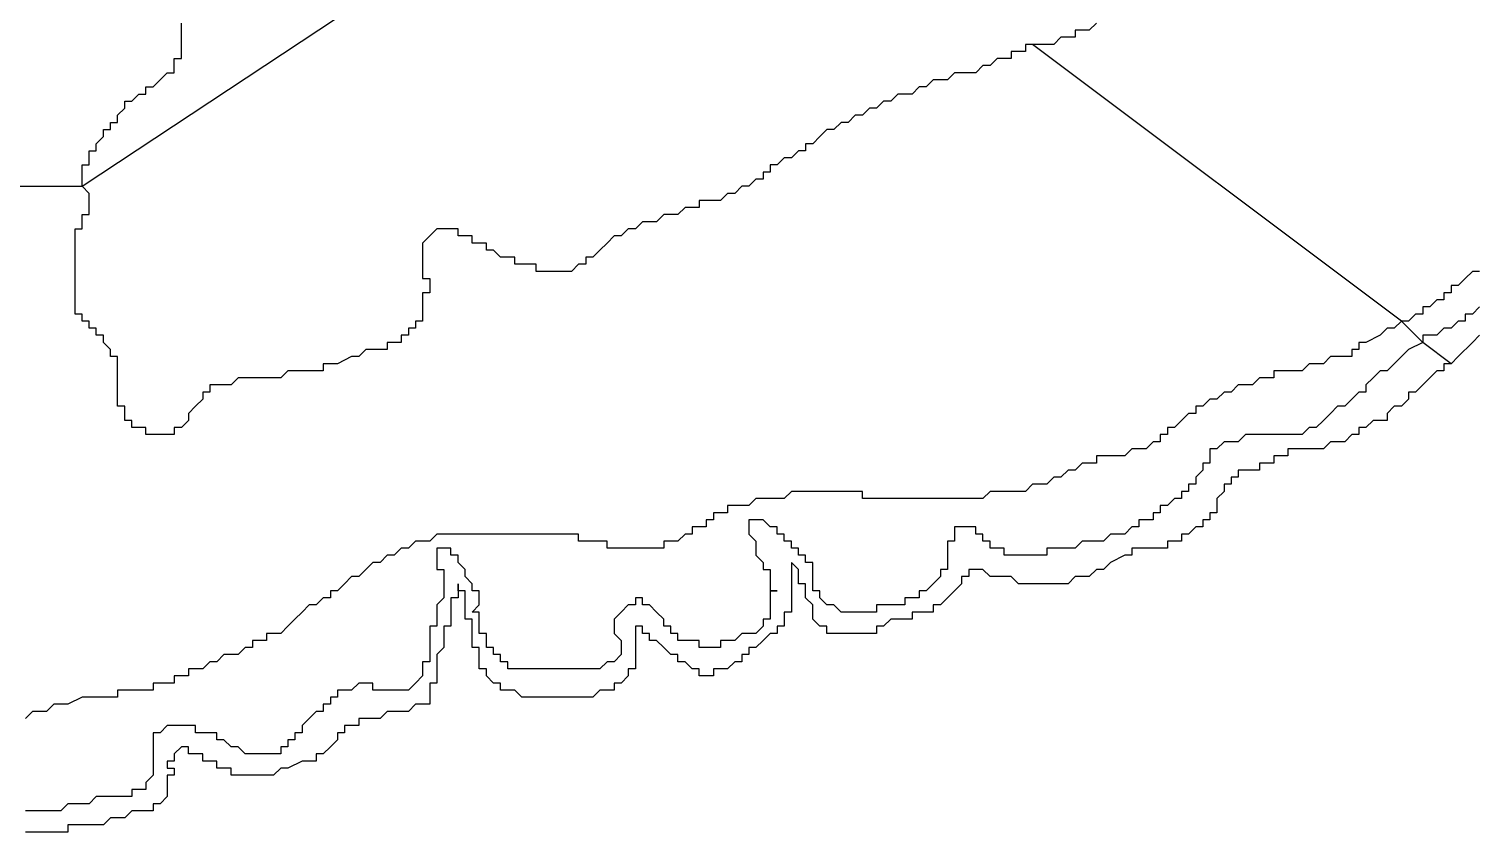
# Model space of a CAD drawing. Extents: x -79.2 to -65.2, y 32.5 to 44.8.
# Drawn here: x -68.745 to -66.706, y 40.09 to 41.222 of the extents above; entities that cross this region are included whole.
import ezdxf

# ---------------------------------------------------------------- set-up
doc = ezdxf.new("R2010")
doc.units = 0

msp = doc.modelspace()

# ---------------------------------------------------------------- linework, layer by layer
at = {"layer": '0FINSTR_G'}
for points in [[(-68.67, 41), (-67.05, 42.07)], [(-68.67, 41), (-68.67, 41), (-68.67, 41.01), (-68.67, 41.01), (-68.67, 41.01), (-68.67, 41.01), (-68.67, 41.01), (-68.67, 41.01), (-68.67, 41.02), (-68.67, 41.02), (-68.67, 41.02), (-68.67, 41.02), (-68.67, 41.03), (-68.66, 41.03), (-68.66, 41.03), (-68.66, 41.03), (-68.66, 41.04), (-68.66, 41.04), (-68.66, 41.04), (-68.66, 41.05), (-68.65, 41.05), (-68.65, 41.06), (-68.65, 41.06), (-68.65, 41.06), (-68.64, 41.07), (-68.64, 41.07), (-68.64, 41.07), (-68.64, 41.08), (-68.64, 41.08), (-68.63, 41.08), (-68.63, 41.08), (-68.63, 41.09), (-68.63, 41.09), (-68.62, 41.09), (-68.62, 41.1), (-68.62, 41.1), (-68.62, 41.1), (-68.62, 41.1), (-68.61, 41.11), (-68.61, 41.11), (-68.61, 41.11), (-68.61, 41.11), (-68.61, 41.11), (-68.61, 41.12), (-68.6, 41.12), (-68.6, 41.12), (-68.6, 41.12), (-68.59, 41.13), (-68.59, 41.13), (-68.58, 41.13), (-68.58, 41.14), (-68.58, 41.14), (-68.57, 41.14), (-68.57, 41.14), (-68.56, 41.15), (-68.56, 41.15), (-68.56, 41.15), (-68.55, 41.16), (-68.55, 41.16), (-68.55, 41.16), (-68.54, 41.16), (-68.54, 41.17), (-68.54, 41.17), (-68.54, 41.17), (-68.54, 41.18), (-68.53, 41.18), (-68.53, 41.19), (-68.53, 41.19), (-68.53, 41.19), (-68.53, 41.2), (-68.53, 41.2), (-68.53, 41.2), (-68.53, 41.21), (-68.53, 41.21), (-68.53, 41.22), (-68.53, 41.22), (-68.53, 41.22), (-68.53, 41.23)], [(-67.24, 41.23), (-67.25, 41.22), (-67.26, 41.22), (-67.27, 41.22), (-67.27, 41.21), (-67.28, 41.21), (-67.28, 41.21), (-67.29, 41.21), (-67.3, 41.2), (-67.31, 41.2), (-67.31, 41.2), (-67.32, 41.2), (-67.32, 41.2), (-67.33, 41.2)], [(-67.33, 41.2), (-67.33, 41.2), (-67.34, 41.2), (-67.34, 41.19), (-67.35, 41.19), (-67.35, 41.19), (-67.36, 41.19), (-67.36, 41.18), (-67.37, 41.18), (-67.38, 41.18), (-67.39, 41.17), (-67.39, 41.17), (-67.4, 41.17), (-67.41, 41.16), (-67.41, 41.16), (-67.42, 41.16), (-67.43, 41.16), (-67.44, 41.16), (-67.45, 41.15), (-67.46, 41.15), (-67.47, 41.15), (-67.48, 41.14), (-67.48, 41.14), (-67.49, 41.14), (-67.49, 41.14), (-67.49, 41.14), (-67.5, 41.13), (-67.51, 41.13), (-67.52, 41.13), (-67.53, 41.12), (-67.53, 41.12), (-67.54, 41.12), (-67.55, 41.11), (-67.56, 41.11), (-67.56, 41.11), (-67.57, 41.1), (-67.58, 41.1), (-67.59, 41.09), (-67.59, 41.09), (-67.6, 41.09), (-67.61, 41.08), (-67.61, 41.08), (-67.62, 41.08), (-67.63, 41.07), (-67.63, 41.07), (-67.64, 41.06), (-67.65, 41.06), (-67.65, 41.05), (-67.66, 41.05), (-67.67, 41.04), (-67.68, 41.04), (-67.69, 41.03), (-67.7, 41.03), (-67.7, 41.03), (-67.7, 41.02), (-67.71, 41.02), (-67.71, 41.01), (-67.72, 41.01), (-67.72, 41.01), (-67.73, 41), (-67.73, 41), (-67.74, 41), (-67.75, 40.99), (-67.75, 40.99), (-67.76, 40.99), (-67.77, 40.98), (-67.77, 40.98), (-67.78, 40.98), (-67.79, 40.98), (-67.8, 40.98), (-67.8, 40.97), (-67.81, 40.97), (-67.82, 40.97), (-67.82, 40.97), (-67.83, 40.96), (-67.84, 40.96), (-67.85, 40.96), (-67.85, 40.96), (-67.86, 40.95), (-67.87, 40.95), (-67.88, 40.95), (-67.89, 40.94), (-67.9, 40.94), (-67.9, 40.94), (-67.9, 40.94), (-67.91, 40.93), (-67.92, 40.93), (-67.92, 40.93), (-67.93, 40.92), (-67.93, 40.92), (-67.94, 40.91), (-67.94, 40.91), (-67.95, 40.9), (-67.95, 40.9), (-67.96, 40.9), (-67.96, 40.89), (-67.97, 40.89), (-67.97, 40.89), (-67.98, 40.88), (-67.98, 40.88), (-67.99, 40.88), (-68, 40.88), (-68, 40.88), (-68.01, 40.88), (-68.02, 40.88), (-68.02, 40.88), (-68.03, 40.88), (-68.03, 40.89), (-68.04, 40.89), (-68.04, 40.89), (-68.05, 40.89), (-68.05, 40.89), (-68.06, 40.89), (-68.06, 40.9), (-68.07, 40.9), (-68.07, 40.9), (-68.08, 40.9), (-68.08, 40.9), (-68.09, 40.91), (-68.09, 40.91), (-68.1, 40.91), (-68.1, 40.92), (-68.11, 40.92), (-68.11, 40.92), (-68.12, 40.92), (-68.12, 40.93), (-68.12, 40.93), (-68.13, 40.93), (-68.13, 40.93), (-68.14, 40.93), (-68.14, 40.93), (-68.14, 40.94), (-68.14, 40.94), (-68.15, 40.94), (-68.15, 40.94), (-68.16, 40.94), (-68.16, 40.94), (-68.17, 40.94), (-68.17, 40.94), (-68.18, 40.93), (-68.18, 40.93), (-68.18, 40.93), (-68.19, 40.92), (-68.19, 40.92), (-68.19, 40.92), (-68.19, 40.91), (-68.19, 40.91), (-68.19, 40.91), (-68.19, 40.9), (-68.19, 40.9), (-68.19, 40.89), (-68.19, 40.89), (-68.19, 40.88), (-68.19, 40.87), (-68.18, 40.87), (-68.18, 40.86), (-68.18, 40.86), (-68.18, 40.85), (-68.19, 40.85), (-68.19, 40.84), (-68.19, 40.84), (-68.19, 40.83), (-68.19, 40.83), (-68.19, 40.83), (-68.19, 40.82), (-68.19, 40.82), (-68.19, 40.81), (-68.2, 40.81), (-68.2, 40.8), (-68.2, 40.8), (-68.21, 40.8), (-68.21, 40.79), (-68.21, 40.79), (-68.22, 40.79), (-68.22, 40.79), (-68.22, 40.78), (-68.23, 40.78), (-68.24, 40.78), (-68.24, 40.77), (-68.25, 40.77), (-68.26, 40.77), (-68.27, 40.77), (-68.28, 40.76), (-68.29, 40.76), (-68.29, 40.76), (-68.31, 40.75), (-68.32, 40.75), (-68.33, 40.75), (-68.33, 40.74), (-68.34, 40.74), (-68.35, 40.74), (-68.36, 40.74), (-68.37, 40.74), (-68.38, 40.74), (-68.38, 40.74), (-68.39, 40.73), (-68.4, 40.73), (-68.42, 40.73), (-68.43, 40.73), (-68.43, 40.73), (-68.44, 40.73), (-68.45, 40.73), (-68.46, 40.72), (-68.46, 40.72), (-68.47, 40.72), (-68.48, 40.72), (-68.49, 40.72), (-68.49, 40.72), (-68.49, 40.71), (-68.49, 40.71), (-68.49, 40.71), (-68.5, 40.71), (-68.5, 40.7), (-68.5, 40.7), (-68.5, 40.7), (-68.5, 40.7), (-68.51, 40.69), (-68.51, 40.69), (-68.51, 40.69), (-68.51, 40.69), (-68.52, 40.68), (-68.52, 40.67), (-68.52, 40.67), (-68.52, 40.67), (-68.52, 40.67), (-68.53, 40.66), (-68.53, 40.66), (-68.53, 40.66), (-68.54, 40.66), (-68.54, 40.66), (-68.54, 40.65), (-68.54, 40.65), (-68.55, 40.65), (-68.55, 40.65), (-68.56, 40.65), (-68.57, 40.65), (-68.57, 40.65), (-68.57, 40.65), (-68.57, 40.65), (-68.58, 40.65), (-68.58, 40.66), (-68.58, 40.66), (-68.58, 40.66), (-68.59, 40.66), (-68.59, 40.66), (-68.59, 40.66), (-68.59, 40.66), (-68.59, 40.66), (-68.59, 40.66), (-68.59, 40.66), (-68.6, 40.66), (-68.6, 40.66), (-68.6, 40.66), (-68.6, 40.67), (-68.6, 40.67), (-68.61, 40.67), (-68.61, 40.67), (-68.61, 40.68), (-68.61, 40.68), (-68.61, 40.68), (-68.61, 40.68), (-68.61, 40.69), (-68.61, 40.69)], [(-66.81, 40.81), (-67.33, 41.2)], [(-68.91, 41), (-68.67, 41)], [(-68.61, 40.69), (-68.62, 40.69), (-68.62, 40.69), (-68.62, 40.7), (-68.62, 40.7), (-68.62, 40.7), (-68.62, 40.71), (-68.62, 40.71), (-68.62, 40.71), (-68.62, 40.71), (-68.62, 40.72), (-68.62, 40.72), (-68.62, 40.72), (-68.62, 40.73), (-68.62, 40.73), (-68.62, 40.74), (-68.62, 40.74), (-68.62, 40.74), (-68.62, 40.75), (-68.62, 40.75), (-68.62, 40.75), (-68.62, 40.75), (-68.62, 40.76), (-68.62, 40.76), (-68.63, 40.76), (-68.63, 40.76), (-68.63, 40.77), (-68.63, 40.77), (-68.63, 40.77), (-68.63, 40.77), (-68.63, 40.77), (-68.64, 40.78), (-68.64, 40.78), (-68.64, 40.78), (-68.64, 40.78), (-68.64, 40.79), (-68.65, 40.79), (-68.65, 40.79), (-68.65, 40.79), (-68.65, 40.8), (-68.65, 40.8), (-68.66, 40.8), (-68.66, 40.8), (-68.66, 40.8), (-68.66, 40.8), (-68.66, 40.81), (-68.66, 40.81), (-68.67, 40.81), (-68.67, 40.81), (-68.67, 40.81), (-68.67, 40.82), (-68.68, 40.82), (-68.68, 40.82), (-68.68, 40.83), (-68.68, 40.83), (-68.68, 40.84), (-68.68, 40.84), (-68.68, 40.84), (-68.68, 40.84), (-68.68, 40.84), (-68.68, 40.85), (-68.68, 40.85), (-68.68, 40.85), (-68.68, 40.86), (-68.68, 40.86), (-68.68, 40.86), (-68.68, 40.87), (-68.68, 40.87), (-68.68, 40.87), (-68.68, 40.87), (-68.68, 40.88), (-68.68, 40.89), (-68.68, 40.89), (-68.68, 40.89), (-68.68, 40.9), (-68.68, 40.92), (-68.68, 40.92), (-68.68, 40.92), (-68.68, 40.92), (-68.68, 40.93), (-68.68, 40.93), (-68.68, 40.93), (-68.68, 40.94), (-68.67, 40.94), (-68.67, 40.94), (-68.67, 40.95), (-68.67, 40.95), (-68.67, 40.95), (-68.67, 40.95), (-68.67, 40.96), (-68.67, 40.96), (-68.66, 40.96), (-68.66, 40.97), (-68.66, 40.97), (-68.66, 40.97), (-68.66, 40.98), (-68.66, 40.98), (-68.66, 40.98), (-68.66, 40.98), (-68.66, 40.99), (-68.66, 40.99), (-68.66, 40.99), (-68.66, 40.99), (-68.67, 41), (-68.67, 41), (-68.67, 41), (-68.67, 41)], [(-66.7, 40.88), (-66.71, 40.88), (-66.72, 40.87), (-66.73, 40.86), (-66.73, 40.86), (-66.74, 40.86), (-66.74, 40.85), (-66.75, 40.85), (-66.75, 40.84), (-66.76, 40.84), (-66.77, 40.83), (-66.77, 40.83), (-66.78, 40.83), (-66.78, 40.82), (-66.79, 40.82), (-66.8, 40.81), (-66.81, 40.81), (-66.81, 40.81)], [(-66.7, 40.83), (-66.71, 40.82), (-66.72, 40.82), (-66.72, 40.82), (-66.72, 40.81), (-66.73, 40.81), (-66.74, 40.8), (-66.75, 40.8), (-66.75, 40.8), (-66.76, 40.79), (-66.76, 40.79), (-66.77, 40.79), (-66.77, 40.79), (-66.78, 40.79), (-66.78, 40.78), (-66.78, 40.78)], [(-66.81, 40.81), (-66.81, 40.81), (-66.82, 40.8), (-66.83, 40.8), (-66.84, 40.79), (-66.84, 40.79), (-66.84, 40.79), (-66.84, 40.79), (-66.84, 40.79), (-66.86, 40.78), (-66.87, 40.78), (-66.87, 40.77), (-66.88, 40.77), (-66.88, 40.76), (-66.89, 40.76), (-66.9, 40.76), (-66.9, 40.76)], [(-66.78, 40.78), (-66.81, 40.81)], [(-66.78, 40.78), (-66.78, 40.78), (-66.8, 40.77), (-66.8, 40.77), (-66.81, 40.76), (-66.81, 40.76), (-66.81, 40.76), (-66.82, 40.75), (-66.82, 40.75), (-66.83, 40.74), (-66.83, 40.74), (-66.84, 40.74), (-66.85, 40.73), (-66.86, 40.72), (-66.86, 40.72), (-66.86, 40.72), (-66.86, 40.71), (-66.87, 40.71), (-66.87, 40.71), (-66.88, 40.7), (-66.88, 40.7), (-66.89, 40.69), (-66.9, 40.69), (-66.91, 40.68), (-66.91, 40.68), (-66.92, 40.67), (-66.92, 40.67), (-66.93, 40.66), (-66.94, 40.66), (-66.94, 40.66), (-66.95, 40.65), (-66.96, 40.65), (-66.97, 40.65), (-66.97, 40.65), (-66.98, 40.65), (-66.98, 40.65), (-66.99, 40.65), (-67, 40.65), (-67.01, 40.65), (-67.02, 40.65), (-67.02, 40.65), (-67.03, 40.65), (-67.04, 40.64), (-67.04, 40.64), (-67.05, 40.64), (-67.06, 40.64), (-67.06, 40.64), (-67.07, 40.63), (-67.07, 40.63), (-67.08, 40.63), (-67.08, 40.62), (-67.08, 40.62), (-67.08, 40.61), (-67.09, 40.61), (-67.09, 40.6), (-67.1, 40.59), (-67.1, 40.58), (-67.11, 40.58), (-67.11, 40.57), (-67.12, 40.57), (-67.12, 40.57), (-67.12, 40.56), (-67.13, 40.56), (-67.14, 40.55), (-67.15, 40.55), (-67.15, 40.54), (-67.16, 40.54), (-67.16, 40.53), (-67.17, 40.53), (-67.18, 40.53), (-67.18, 40.52), (-67.19, 40.52), (-67.2, 40.51), (-67.21, 40.51), (-67.22, 40.51), (-67.23, 40.5), (-67.24, 40.5), (-67.25, 40.5), (-67.25, 40.5), (-67.26, 40.5)], [(-66.74, 40.75), (-66.78, 40.78)], [(-66.7, 40.79), (-66.71, 40.78), (-66.71, 40.78), (-66.73, 40.76), (-66.73, 40.76), (-66.73, 40.76), (-66.74, 40.75), (-66.74, 40.75)], [(-66.9, 40.76), (-66.91, 40.76), (-66.92, 40.75), (-66.92, 40.75), (-66.93, 40.75), (-66.93, 40.75), (-66.94, 40.75), (-66.94, 40.75), (-66.95, 40.74), (-66.96, 40.74), (-66.96, 40.74), (-66.97, 40.74), (-66.98, 40.74), (-66.98, 40.74), (-66.99, 40.74), (-66.99, 40.73), (-66.99, 40.73), (-67, 40.73), (-67.01, 40.73), (-67.01, 40.73), (-67.02, 40.72), (-67.03, 40.72), (-67.04, 40.72), (-67.04, 40.72), (-67.05, 40.71), (-67.06, 40.71), (-67.06, 40.71), (-67.07, 40.7), (-67.07, 40.7), (-67.08, 40.7), (-67.08, 40.7), (-67.09, 40.69), (-67.09, 40.69), (-67.1, 40.69), (-67.1, 40.69), (-67.1, 40.68), (-67.11, 40.68), (-67.11, 40.68), (-67.12, 40.67), (-67.12, 40.67), (-67.12, 40.67), (-67.13, 40.66), (-67.13, 40.66), (-67.13, 40.66), (-67.14, 40.66), (-67.14, 40.65), (-67.15, 40.65), (-67.15, 40.64), (-67.16, 40.64), (-67.16, 40.64), (-67.16, 40.64), (-67.17, 40.63), (-67.18, 40.63), (-67.18, 40.63), (-67.19, 40.63), (-67.19, 40.63), (-67.2, 40.62), (-67.2, 40.62), (-67.21, 40.62), (-67.21, 40.62), (-67.22, 40.62), (-67.23, 40.62), (-67.23, 40.62), (-67.24, 40.62), (-67.24, 40.61), (-67.25, 40.61), (-67.25, 40.61), (-67.25, 40.61), (-67.26, 40.61), (-67.26, 40.61), (-67.27, 40.6), (-67.28, 40.6), (-67.28, 40.6), (-67.29, 40.59), (-67.29, 40.59), (-67.3, 40.59), (-67.31, 40.58), (-67.31, 40.58), (-67.32, 40.58), (-67.32, 40.58), (-67.33, 40.58), (-67.34, 40.57), (-67.34, 40.57), (-67.35, 40.57), (-67.36, 40.57), (-67.36, 40.57), (-67.37, 40.57), (-67.38, 40.57), (-67.38, 40.57), (-67.39, 40.57), (-67.4, 40.56), (-67.41, 40.56), (-67.41, 40.56), (-67.42, 40.56), (-67.43, 40.56), (-67.43, 40.56), (-67.44, 40.56), (-67.45, 40.56), (-67.45, 40.56), (-67.46, 40.56), (-67.46, 40.56), (-67.47, 40.56), (-67.48, 40.56), (-67.48, 40.56), (-67.49, 40.56), (-67.5, 40.56), (-67.51, 40.56), (-67.51, 40.56), (-67.52, 40.56), (-67.53, 40.56), (-67.54, 40.56), (-67.54, 40.56), (-67.55, 40.56), (-67.56, 40.56), (-67.57, 40.56), (-67.57, 40.56), (-67.57, 40.57), (-67.58, 40.57), (-67.59, 40.57), (-67.59, 40.57), (-67.6, 40.57), (-67.61, 40.57), (-67.62, 40.57), (-67.62, 40.57), (-67.63, 40.57), (-67.64, 40.57), (-67.64, 40.57), (-67.65, 40.57), (-67.66, 40.57), (-67.66, 40.57), (-67.67, 40.57), (-67.68, 40.56), (-67.69, 40.56), (-67.7, 40.56), (-67.7, 40.56), (-67.71, 40.56), (-67.72, 40.56), (-67.72, 40.56), (-67.72, 40.56), (-67.73, 40.55), (-67.73, 40.55), (-67.74, 40.55), (-67.74, 40.55), (-67.75, 40.55), (-67.76, 40.55), (-67.76, 40.54), (-67.77, 40.54), (-67.77, 40.54), (-67.78, 40.54), (-67.78, 40.53), (-67.79, 40.53), (-67.79, 40.53), (-67.79, 40.53), (-67.79, 40.52), (-67.8, 40.52), (-67.8, 40.52), (-67.8, 40.52), (-67.81, 40.52), (-67.81, 40.51), (-67.81, 40.51), (-67.82, 40.51), (-67.83, 40.5), (-67.83, 40.5), (-67.84, 40.5), (-67.84, 40.5), (-67.84, 40.5), (-67.85, 40.5), (-67.85, 40.5), (-67.85, 40.49), (-67.86, 40.49), (-67.86, 40.49), (-67.87, 40.49), (-67.88, 40.49), (-67.89, 40.49), (-67.89, 40.49), (-67.9, 40.49), (-67.9, 40.49), (-67.91, 40.49), (-67.91, 40.49), (-67.91, 40.49), (-67.92, 40.49), (-67.92, 40.49), (-67.93, 40.49), (-67.93, 40.5), (-67.94, 40.5), (-67.94, 40.5), (-67.95, 40.5), (-67.96, 40.5), (-67.96, 40.5), (-67.97, 40.5), (-67.97, 40.51), (-67.98, 40.51), (-67.98, 40.51), (-67.98, 40.51), (-67.99, 40.51), (-68, 40.51), (-68, 40.51), (-68, 40.51), (-68.01, 40.51), (-68.01, 40.51), (-68.02, 40.51), (-68.03, 40.51), (-68.04, 40.51), (-68.05, 40.51), (-68.06, 40.51), (-68.07, 40.51), (-68.08, 40.51), (-68.08, 40.51), (-68.09, 40.51), (-68.11, 40.51), (-68.12, 40.51), (-68.13, 40.51), (-68.13, 40.51), (-68.14, 40.51), (-68.14, 40.51), (-68.15, 40.51), (-68.15, 40.51), (-68.16, 40.51), (-68.16, 40.51), (-68.17, 40.51), (-68.17, 40.51), (-68.18, 40.5), (-68.19, 40.5), (-68.19, 40.5), (-68.19, 40.5), (-68.2, 40.5), (-68.21, 40.49), (-68.22, 40.49), (-68.22, 40.49), (-68.23, 40.48), (-68.23, 40.48), (-68.24, 40.48), (-68.24, 40.48), (-68.25, 40.47), (-68.25, 40.47), (-68.26, 40.47), (-68.27, 40.46), (-68.27, 40.46), (-68.28, 40.45), (-68.28, 40.45), (-68.29, 40.45), (-68.3, 40.44), (-68.3, 40.44), (-68.3, 40.44), (-68.31, 40.43), (-68.31, 40.43), (-68.32, 40.43), (-68.32, 40.42), (-68.33, 40.42), (-68.34, 40.41), (-68.34, 40.41), (-68.35, 40.41), (-68.36, 40.4), (-68.36, 40.4), (-68.37, 40.39), (-68.37, 40.39), (-68.38, 40.38), (-68.38, 40.38), (-68.38, 40.38), (-68.39, 40.37), (-68.39, 40.37), (-68.4, 40.37), (-68.41, 40.37), (-68.41, 40.36), (-68.42, 40.36), (-68.43, 40.36), (-68.43, 40.35), (-68.44, 40.35), (-68.44, 40.35), (-68.44, 40.35), (-68.45, 40.34), (-68.46, 40.34), (-68.47, 40.34), (-68.48, 40.33), (-68.49, 40.33), (-68.49, 40.33), (-68.5, 40.32), (-68.5, 40.32), (-68.51, 40.32), (-68.52, 40.32), (-68.52, 40.31), (-68.53, 40.31), (-68.54, 40.31), (-68.54, 40.3), (-68.55, 40.3), (-68.56, 40.3), (-68.56, 40.3), (-68.57, 40.3), (-68.57, 40.29), (-68.58, 40.29), (-68.59, 40.29), (-68.6, 40.29), (-68.61, 40.29), (-68.62, 40.29), (-68.62, 40.28), (-68.63, 40.28), (-68.64, 40.28), (-68.64, 40.28), (-68.65, 40.28), (-68.66, 40.28), (-68.66, 40.28), (-68.67, 40.28), (-68.69, 40.27), (-68.69, 40.27), (-68.7, 40.27), (-68.71, 40.27), (-68.71, 40.27), (-68.71, 40.27), (-68.72, 40.26), (-68.72, 40.26), (-68.73, 40.26), (-68.74, 40.26), (-68.74, 40.26), (-68.75, 40.25)], [(-66.74, 40.75), (-66.75, 40.75), (-66.75, 40.74), (-66.76, 40.74), (-66.77, 40.73), (-66.77, 40.73), (-66.78, 40.72), (-66.78, 40.72), (-66.79, 40.71), (-66.8, 40.71), (-66.8, 40.7), (-66.8, 40.7), (-66.81, 40.69), (-66.82, 40.69), (-66.82, 40.69), (-66.83, 40.68), (-66.83, 40.68), (-66.83, 40.68), (-66.83, 40.67), (-66.84, 40.67), (-66.84, 40.67), (-66.85, 40.67), (-66.86, 40.66), (-66.86, 40.66), (-66.87, 40.66), (-66.87, 40.65), (-66.88, 40.65), (-66.88, 40.65), (-66.89, 40.64), (-66.89, 40.64), (-66.9, 40.64), (-66.9, 40.64), (-66.91, 40.64), (-66.92, 40.63), (-66.92, 40.63), (-66.93, 40.63), (-66.93, 40.63), (-66.95, 40.63), (-66.95, 40.63), (-66.96, 40.63), (-66.96, 40.63), (-66.97, 40.63), (-66.97, 40.63), (-66.97, 40.62), (-66.98, 40.62), (-66.99, 40.62), (-66.99, 40.61), (-67, 40.61), (-67, 40.61), (-67.01, 40.61), (-67.01, 40.6), (-67.02, 40.6), (-67.02, 40.6), (-67.03, 40.6), (-67.03, 40.6), (-67.03, 40.6), (-67.04, 40.6), (-67.04, 40.59), (-67.05, 40.59), (-67.05, 40.59), (-67.05, 40.59), (-67.05, 40.58), (-67.06, 40.58), (-67.06, 40.57), (-67.06, 40.57), (-67.07, 40.56), (-67.07, 40.56), (-67.07, 40.56), (-67.07, 40.55), (-67.07, 40.55), (-67.07, 40.54), (-67.08, 40.54), (-67.08, 40.54), (-67.08, 40.53), (-67.08, 40.53), (-67.09, 40.53), (-67.09, 40.52), (-67.1, 40.52), (-67.1, 40.52), (-67.11, 40.51), (-67.11, 40.51), (-67.12, 40.51), (-67.12, 40.5), (-67.12, 40.5), (-67.13, 40.5), (-67.14, 40.5), (-67.14, 40.49), (-67.15, 40.49), (-67.16, 40.49), (-67.16, 40.49), (-67.16, 40.49), (-67.17, 40.49), (-67.18, 40.49), (-67.18, 40.49), (-67.19, 40.49), (-67.19, 40.48), (-67.2, 40.48), (-67.2, 40.48), (-67.22, 40.47), (-67.22, 40.47), (-67.22, 40.47), (-67.23, 40.46), (-67.23, 40.46), (-67.23, 40.46), (-67.24, 40.46), (-67.24, 40.46), (-67.25, 40.45), (-67.25, 40.45), (-67.26, 40.45), (-67.27, 40.45), (-67.27, 40.45), (-67.28, 40.44), (-67.29, 40.44), (-67.29, 40.44), (-67.29, 40.44), (-67.3, 40.44), (-67.3, 40.44), (-67.31, 40.44), (-67.31, 40.44), (-67.32, 40.44), (-67.32, 40.44), (-67.33, 40.44), (-67.34, 40.44), (-67.34, 40.44), (-67.35, 40.44), (-67.35, 40.44), (-67.35, 40.44), (-67.36, 40.45), (-67.36, 40.45), (-67.37, 40.45), (-67.38, 40.45), (-67.38, 40.45), (-67.39, 40.45), (-67.39, 40.45), (-67.39, 40.45), (-67.4, 40.46), (-67.4, 40.46), (-67.4, 40.46), (-67.41, 40.46), (-67.41, 40.46), (-67.41, 40.46), (-67.42, 40.46), (-67.42, 40.46), (-67.42, 40.46), (-67.42, 40.45), (-67.42, 40.45), (-67.43, 40.45), (-67.43, 40.45), (-67.43, 40.45), (-67.43, 40.44), (-67.43, 40.44), (-67.43, 40.44), (-67.43, 40.44), (-67.44, 40.43), (-67.44, 40.43), (-67.44, 40.43), (-67.44, 40.43), (-67.45, 40.42), (-67.45, 40.42), (-67.45, 40.42), (-67.45, 40.42), (-67.46, 40.41), (-67.46, 40.41), (-67.47, 40.41), (-67.47, 40.41), (-67.47, 40.4), (-67.48, 40.4), (-67.48, 40.4), (-67.48, 40.4), (-67.49, 40.4), (-67.49, 40.4), (-67.5, 40.4), (-67.5, 40.39), (-67.5, 40.39), (-67.51, 40.39), (-67.51, 40.39), (-67.51, 40.39), (-67.52, 40.39), (-67.53, 40.39), (-67.53, 40.39), (-67.54, 40.38), (-67.54, 40.38), (-67.55, 40.38), (-67.55, 40.38), (-67.55, 40.38), (-67.55, 40.37), (-67.56, 40.37), (-67.56, 40.37), (-67.56, 40.37), (-67.57, 40.37), (-67.57, 40.37), (-67.58, 40.37), (-67.58, 40.37), (-67.59, 40.37), (-67.59, 40.37), (-67.59, 40.37), (-67.6, 40.37), (-67.6, 40.37), (-67.61, 40.37), (-67.61, 40.37), (-67.61, 40.37), (-67.62, 40.37), (-67.62, 40.37), (-67.62, 40.38), (-67.63, 40.38), (-67.63, 40.38), (-67.63, 40.38), (-67.63, 40.38), (-67.64, 40.39), (-67.64, 40.39), (-67.64, 40.39), (-67.64, 40.39), (-67.64, 40.4), (-67.64, 40.4), (-67.64, 40.41), (-67.64, 40.41), (-67.64, 40.41), (-67.64, 40.41), (-67.64, 40.41), (-67.65, 40.42), (-67.65, 40.42), (-67.65, 40.42), (-67.65, 40.43), (-67.65, 40.43), (-67.65, 40.43), (-67.65, 40.44), (-67.65, 40.44), (-67.66, 40.44), (-67.66, 40.44), (-67.66, 40.45), (-67.66, 40.45), (-67.66, 40.46), (-67.66, 40.46), (-67.66, 40.46), (-67.66, 40.46), (-67.66, 40.46), (-67.67, 40.47), (-67.67, 40.47), (-67.67, 40.47), (-67.67, 40.47), (-67.67, 40.47), (-67.67, 40.47), (-67.67, 40.46), (-67.67, 40.46), (-67.67, 40.46), (-67.67, 40.46), (-67.67, 40.45), (-67.67, 40.45), (-67.67, 40.45), (-67.67, 40.45), (-67.67, 40.44), (-67.67, 40.44), (-67.67, 40.44), (-67.67, 40.43), (-67.67, 40.43), (-67.67, 40.43), (-67.67, 40.42), (-67.67, 40.42), (-67.67, 40.42), (-67.67, 40.41), (-67.67, 40.41), (-67.67, 40.41), (-67.67, 40.4), (-67.67, 40.4), (-67.68, 40.4), (-67.68, 40.39), (-67.68, 40.39), (-67.68, 40.39), (-67.68, 40.39), (-67.68, 40.39), (-67.68, 40.38), (-67.69, 40.38), (-67.69, 40.38), (-67.69, 40.37), (-67.7, 40.37), (-67.7, 40.37), (-67.7, 40.37), (-67.71, 40.36), (-67.71, 40.36), (-67.71, 40.36), (-67.71, 40.36), (-67.72, 40.35), (-67.72, 40.35), (-67.73, 40.35), (-67.73, 40.34), (-67.73, 40.34), (-67.73, 40.34), (-67.74, 40.34), (-67.74, 40.33), (-67.74, 40.33), (-67.75, 40.33), (-67.75, 40.33), (-67.76, 40.32), (-67.76, 40.32), (-67.77, 40.32), (-67.77, 40.32), (-67.78, 40.32), (-67.78, 40.31), (-67.78, 40.31), (-67.79, 40.31), (-67.79, 40.31), (-67.79, 40.31)], [(-67.26, 40.5), (-67.27, 40.49), (-67.28, 40.49), (-67.29, 40.49), (-67.3, 40.49), (-67.3, 40.49), (-67.31, 40.49), (-67.31, 40.48), (-67.32, 40.48), (-67.33, 40.48), (-67.33, 40.48), (-67.34, 40.48), (-67.35, 40.48), (-67.35, 40.48), (-67.36, 40.48), (-67.37, 40.48), (-67.37, 40.49), (-67.38, 40.49), (-67.38, 40.49), (-67.38, 40.49), (-67.39, 40.49), (-67.39, 40.5), (-67.39, 40.5), (-67.4, 40.5), (-67.4, 40.51), (-67.4, 40.51), (-67.41, 40.51), (-67.41, 40.51), (-67.41, 40.52), (-67.42, 40.52), (-67.42, 40.52), (-67.42, 40.52), (-67.43, 40.52), (-67.43, 40.52), (-67.43, 40.52), (-67.43, 40.52), (-67.44, 40.52), (-67.44, 40.51), (-67.44, 40.51), (-67.44, 40.5), (-67.45, 40.5), (-67.45, 40.49), (-67.45, 40.49), (-67.45, 40.48), (-67.45, 40.48), (-67.45, 40.48), (-67.45, 40.47), (-67.45, 40.47), (-67.45, 40.47), (-67.45, 40.46), (-67.46, 40.46), (-67.46, 40.45), (-67.47, 40.44), (-67.47, 40.44), (-67.47, 40.44), (-67.48, 40.43), (-67.48, 40.43), (-67.49, 40.43), (-67.49, 40.42), (-67.5, 40.42), (-67.5, 40.42), (-67.51, 40.42), (-67.51, 40.41), (-67.52, 40.41), (-67.52, 40.41), (-67.53, 40.41), (-67.53, 40.41), (-67.54, 40.41), (-67.55, 40.41), (-67.55, 40.4), (-67.56, 40.4), (-67.56, 40.4), (-67.57, 40.4), (-67.57, 40.4), (-67.58, 40.4), (-67.58, 40.4), (-67.59, 40.4), (-67.59, 40.4), (-67.6, 40.4), (-67.6, 40.4), (-67.61, 40.41), (-67.61, 40.41), (-67.62, 40.41), (-67.62, 40.41), (-67.63, 40.42), (-67.63, 40.42), (-67.63, 40.42), (-67.63, 40.42), (-67.63, 40.43), (-67.63, 40.43), (-67.64, 40.43), (-67.64, 40.44), (-67.64, 40.44), (-67.64, 40.44), (-67.64, 40.44), (-67.64, 40.45), (-67.64, 40.45), (-67.64, 40.45), (-67.64, 40.46), (-67.64, 40.46), (-67.64, 40.46), (-67.64, 40.47), (-67.64, 40.47), (-67.64, 40.47), (-67.65, 40.47), (-67.65, 40.48), (-67.65, 40.48), (-67.65, 40.48), (-67.65, 40.48), (-67.65, 40.48), (-67.66, 40.48), (-67.66, 40.49), (-67.66, 40.49), (-67.67, 40.49), (-67.67, 40.49), (-67.67, 40.5), (-67.68, 40.5), (-67.68, 40.5), (-67.68, 40.51), (-67.69, 40.51), (-67.69, 40.51), (-67.69, 40.51), (-67.69, 40.52), (-67.7, 40.52), (-67.7, 40.52), (-67.7, 40.52), (-67.7, 40.52), (-67.71, 40.53), (-67.71, 40.53), (-67.71, 40.53), (-67.72, 40.53), (-67.72, 40.53), (-67.72, 40.53), (-67.72, 40.53), (-67.72, 40.53), (-67.73, 40.53), (-67.73, 40.53), (-67.73, 40.53), (-67.73, 40.53), (-67.73, 40.53), (-67.73, 40.53), (-67.73, 40.52), (-67.73, 40.52), (-67.73, 40.52), (-67.73, 40.52), (-67.73, 40.51), (-67.73, 40.51), (-67.73, 40.51), (-67.72, 40.5), (-67.72, 40.5), (-67.72, 40.49), (-67.72, 40.49), (-67.72, 40.48), (-67.72, 40.48), (-67.71, 40.47), (-67.71, 40.47), (-67.71, 40.47), (-67.71, 40.47), (-67.71, 40.47), (-67.71, 40.46), (-67.71, 40.46), (-67.7, 40.46), (-67.7, 40.46), (-67.7, 40.45), (-67.7, 40.45), (-67.7, 40.45), (-67.7, 40.45), (-67.7, 40.44), (-67.7, 40.44), (-67.7, 40.44), (-67.7, 40.44), (-67.7, 40.43), (-67.69, 40.43), (-67.7, 40.43), (-67.7, 40.43), (-67.7, 40.42), (-67.7, 40.42), (-67.7, 40.41), (-67.7, 40.41), (-67.7, 40.4), (-67.7, 40.4), (-67.7, 40.39), (-67.7, 40.39), (-67.71, 40.39), (-67.71, 40.38), (-67.71, 40.38), (-67.72, 40.37), (-67.73, 40.37), (-67.73, 40.37), (-67.74, 40.37), (-67.74, 40.37), (-67.74, 40.37), (-67.75, 40.36), (-67.75, 40.36), (-67.75, 40.36), (-67.75, 40.36), (-67.76, 40.36), (-67.77, 40.36), (-67.77, 40.35), (-67.78, 40.35), (-67.78, 40.35), (-67.78, 40.35), (-67.79, 40.35), (-67.8, 40.35), (-67.8, 40.36), (-67.8, 40.36), (-67.81, 40.36), (-67.82, 40.36), (-67.82, 40.36), (-67.82, 40.36), (-67.82, 40.36), (-67.82, 40.36), (-67.83, 40.36), (-67.83, 40.37), (-67.83, 40.37), (-67.84, 40.37), (-67.84, 40.37), (-67.84, 40.37), (-67.84, 40.38), (-67.85, 40.38), (-67.85, 40.38), (-67.85, 40.39), (-67.85, 40.39), (-67.85, 40.39), (-67.85, 40.39), (-67.86, 40.4), (-67.86, 40.4), (-67.86, 40.4), (-67.86, 40.4), (-67.87, 40.41), (-67.87, 40.41), (-67.87, 40.41), (-67.87, 40.41), (-67.88, 40.41), (-67.88, 40.42), (-67.88, 40.42), (-67.89, 40.42), (-67.89, 40.42), (-67.89, 40.42), (-67.89, 40.41), (-67.9, 40.41), (-67.9, 40.41), (-67.9, 40.41), (-67.9, 40.41), (-67.91, 40.4), (-67.91, 40.4), (-67.91, 40.4), (-67.92, 40.39), (-67.92, 40.39), (-67.92, 40.39), (-67.92, 40.39), (-67.92, 40.38), (-67.92, 40.38), (-67.92, 40.38), (-67.92, 40.38), (-67.92, 40.38), (-67.92, 40.38), (-67.92, 40.37), (-67.92, 40.37), (-67.92, 40.37), (-67.91, 40.36), (-67.91, 40.36), (-67.91, 40.36), (-67.91, 40.36), (-67.91, 40.36), (-67.91, 40.35), (-67.91, 40.35), (-67.91, 40.35), (-67.91, 40.35), (-67.91, 40.34), (-67.91, 40.34), (-67.91, 40.34), (-67.92, 40.33), (-67.92, 40.33), (-67.92, 40.33), (-67.92, 40.33), (-67.93, 40.33), (-67.94, 40.32), (-67.94, 40.32), (-67.94, 40.32), (-67.95, 40.32), (-67.95, 40.32), (-67.96, 40.32), (-67.96, 40.32), (-67.96, 40.32), (-67.97, 40.32), (-67.97, 40.32), (-67.98, 40.32), (-67.98, 40.32), (-67.98, 40.32), (-67.99, 40.32), (-68, 40.32), (-68, 40.32), (-68.01, 40.32), (-68.02, 40.32), (-68.02, 40.32), (-68.02, 40.32), (-68.03, 40.32), (-68.03, 40.32), (-68.04, 40.32), (-68.05, 40.32), (-68.05, 40.32), (-68.05, 40.32), (-68.06, 40.32), (-68.06, 40.32), (-68.07, 40.32), (-68.07, 40.32), (-68.07, 40.33), (-68.08, 40.33), (-68.08, 40.33), (-68.08, 40.33), (-68.08, 40.33), (-68.08, 40.34), (-68.09, 40.34), (-68.09, 40.34), (-68.09, 40.34), (-68.09, 40.35), (-68.09, 40.35), (-68.09, 40.35), (-68.1, 40.35), (-68.1, 40.36), (-68.1, 40.36), (-68.1, 40.36), (-68.1, 40.36), (-68.1, 40.36), (-68.1, 40.37), (-68.1, 40.37), (-68.1, 40.37), (-68.11, 40.37), (-68.11, 40.38), (-68.11, 40.38), (-68.11, 40.38), (-68.11, 40.39), (-68.11, 40.39), (-68.11, 40.39), (-68.11, 40.4), (-68.12, 40.4), (-68.12, 40.4), (-68.12, 40.4), (-68.11, 40.41), (-68.11, 40.41), (-68.11, 40.42), (-68.11, 40.42), (-68.11, 40.43), (-68.12, 40.43), (-68.12, 40.44), (-68.12, 40.44), (-68.12, 40.44), (-68.13, 40.45), (-68.13, 40.45), (-68.13, 40.46), (-68.13, 40.46), (-68.13, 40.46), (-68.13, 40.46), (-68.14, 40.47), (-68.14, 40.47), (-68.14, 40.47), (-68.14, 40.47), (-68.14, 40.47), (-68.14, 40.48), (-68.15, 40.48), (-68.15, 40.48), (-68.15, 40.48), (-68.15, 40.48), (-68.15, 40.48), (-68.15, 40.49), (-68.15, 40.49), (-68.16, 40.49), (-68.16, 40.49), (-68.16, 40.49), (-68.16, 40.49), (-68.16, 40.49), (-68.17, 40.49), (-68.17, 40.49), (-68.17, 40.49), (-68.17, 40.48), (-68.17, 40.48), (-68.17, 40.48), (-68.17, 40.48), (-68.17, 40.47), (-68.17, 40.47), (-68.17, 40.47), (-68.17, 40.47), (-68.17, 40.46), (-68.16, 40.46), (-68.16, 40.46), (-68.16, 40.45), (-68.16, 40.45), (-68.16, 40.45), (-68.16, 40.44), (-68.16, 40.44), (-68.16, 40.44), (-68.16, 40.44), (-68.16, 40.43), (-68.16, 40.43), (-68.16, 40.43), (-68.16, 40.42), (-68.16, 40.42), (-68.17, 40.41), (-68.17, 40.41), (-68.17, 40.4), (-68.17, 40.4), (-68.17, 40.4), (-68.17, 40.39), (-68.17, 40.39), (-68.17, 40.39), (-68.17, 40.38), (-68.18, 40.38), (-68.18, 40.38), (-68.18, 40.37), (-68.18, 40.37), (-68.18, 40.36), (-68.18, 40.36), (-68.18, 40.35), (-68.18, 40.35), (-68.18, 40.35), (-68.18, 40.34), (-68.18, 40.34), (-68.18, 40.34), (-68.18, 40.33), (-68.19, 40.33), (-68.19, 40.33), (-68.19, 40.32), (-68.19, 40.32), (-68.19, 40.32), (-68.19, 40.31), (-68.19, 40.31), (-68.19, 40.31), (-68.19, 40.31), (-68.2, 40.3), (-68.2, 40.3), (-68.2, 40.3), (-68.2, 40.3), (-68.21, 40.29), (-68.21, 40.29), (-68.21, 40.29), (-68.22, 40.29), (-68.22, 40.29), (-68.22, 40.29), (-68.23, 40.29), (-68.23, 40.29), (-68.23, 40.29), (-68.24, 40.29), (-68.24, 40.29), (-68.25, 40.29), (-68.25, 40.29), (-68.25, 40.29), (-68.26, 40.29), (-68.26, 40.29), (-68.26, 40.3), (-68.27, 40.3), (-68.27, 40.3), (-68.28, 40.3), (-68.28, 40.3), (-68.29, 40.29), (-68.29, 40.29), (-68.29, 40.29), (-68.29, 40.29), (-68.3, 40.29), (-68.3, 40.29), (-68.31, 40.29), (-68.31, 40.28), (-68.32, 40.28), (-68.32, 40.28), (-68.32, 40.27), (-68.33, 40.27), (-68.33, 40.26), (-68.34, 40.26), (-68.34, 40.26), (-68.35, 40.25), (-68.35, 40.25), (-68.36, 40.24), (-68.36, 40.24), (-68.36, 40.23), (-68.37, 40.23), (-68.37, 40.22), (-68.37, 40.22), (-68.37, 40.22), (-68.38, 40.22), (-68.38, 40.21), (-68.39, 40.21), (-68.39, 40.2), (-68.4, 40.2), (-68.4, 40.2), (-68.41, 40.2), (-68.41, 40.2), (-68.41, 40.2), (-68.41, 40.2), (-68.42, 40.2), (-68.42, 40.2), (-68.42, 40.2), (-68.43, 40.2), (-68.43, 40.2), (-68.43, 40.2), (-68.44, 40.2)], [(-67.79, 40.31), (-67.8, 40.31), (-67.8, 40.32), (-67.8, 40.32), (-67.81, 40.32), (-67.81, 40.32), (-67.81, 40.32), (-67.81, 40.32), (-67.82, 40.33), (-67.82, 40.33), (-67.82, 40.33), (-67.83, 40.33), (-67.83, 40.34), (-67.83, 40.34), (-67.84, 40.34), (-67.84, 40.34), (-67.84, 40.34), (-67.85, 40.35), (-67.85, 40.35), (-67.85, 40.35), (-67.85, 40.35), (-67.86, 40.36), (-67.86, 40.36), (-67.87, 40.36), (-67.87, 40.37), (-67.87, 40.37), (-67.87, 40.37), (-67.88, 40.37), (-67.88, 40.37), (-67.88, 40.38), (-67.88, 40.38), (-67.88, 40.38), (-67.89, 40.38), (-67.89, 40.38), (-67.89, 40.37), (-67.89, 40.37), (-67.89, 40.37), (-67.89, 40.37), (-67.89, 40.36), (-67.89, 40.36), (-67.89, 40.36), (-67.89, 40.35), (-67.89, 40.35), (-67.89, 40.34), (-67.89, 40.34), (-67.89, 40.34), (-67.89, 40.33), (-67.89, 40.33), (-67.89, 40.32), (-67.9, 40.32), (-67.9, 40.32), (-67.9, 40.32), (-67.9, 40.31), (-67.9, 40.31), (-67.9, 40.31), (-67.9, 40.31), (-67.91, 40.3), (-67.91, 40.3), (-67.91, 40.3), (-67.92, 40.3), (-67.92, 40.29), (-67.92, 40.29), (-67.92, 40.29), (-67.93, 40.29), (-67.94, 40.29), (-67.94, 40.29), (-67.94, 40.29), (-67.95, 40.28), (-67.95, 40.28), (-67.95, 40.28), (-67.96, 40.28), (-67.96, 40.28), (-67.97, 40.28), (-67.97, 40.28), (-67.98, 40.28), (-67.98, 40.28), (-67.99, 40.28), (-67.99, 40.28), (-68, 40.28), (-68.01, 40.28), (-68.01, 40.28), (-68.01, 40.28), (-68.02, 40.28), (-68.02, 40.28), (-68.03, 40.28), (-68.04, 40.28), (-68.04, 40.28), (-68.04, 40.28), (-68.05, 40.28), (-68.05, 40.28), (-68.05, 40.28), (-68.06, 40.29), (-68.06, 40.29), (-68.06, 40.29), (-68.07, 40.29), (-68.07, 40.29), (-68.08, 40.29), (-68.08, 40.3), (-68.08, 40.3), (-68.09, 40.3), (-68.09, 40.3), (-68.09, 40.3), (-68.09, 40.3), (-68.1, 40.31), (-68.1, 40.31), (-68.1, 40.31), (-68.1, 40.31), (-68.1, 40.32), (-68.1, 40.32), (-68.1, 40.32), (-68.11, 40.32), (-68.11, 40.33), (-68.11, 40.33), (-68.11, 40.33), (-68.11, 40.34), (-68.11, 40.34), (-68.11, 40.34), (-68.11, 40.34), (-68.11, 40.35), (-68.12, 40.35), (-68.12, 40.35), (-68.12, 40.35), (-68.12, 40.35), (-68.12, 40.35), (-68.12, 40.36), (-68.12, 40.36), (-68.12, 40.36), (-68.12, 40.36), (-68.12, 40.37), (-68.12, 40.37), (-68.12, 40.37), (-68.12, 40.37), (-68.12, 40.37), (-68.12, 40.38), (-68.12, 40.38), (-68.12, 40.38), (-68.12, 40.38), (-68.12, 40.39), (-68.12, 40.39), (-68.13, 40.39), (-68.13, 40.4), (-68.13, 40.4), (-68.13, 40.4), (-68.13, 40.4), (-68.13, 40.41), (-68.13, 40.41), (-68.13, 40.41), (-68.13, 40.41), (-68.13, 40.41), (-68.13, 40.41), (-68.13, 40.42), (-68.13, 40.42), (-68.13, 40.42), (-68.13, 40.42), (-68.13, 40.42), (-68.13, 40.43), (-68.13, 40.43), (-68.13, 40.43), (-68.13, 40.43), (-68.14, 40.43), (-68.14, 40.43), (-68.14, 40.43), (-68.14, 40.44), (-68.14, 40.44), (-68.14, 40.44), (-68.14, 40.43), (-68.14, 40.43), (-68.14, 40.43), (-68.14, 40.43), (-68.14, 40.43), (-68.14, 40.43), (-68.14, 40.43), (-68.14, 40.43), (-68.14, 40.42), (-68.14, 40.42), (-68.15, 40.42), (-68.15, 40.42), (-68.15, 40.42), (-68.15, 40.41), (-68.15, 40.41), (-68.15, 40.41), (-68.15, 40.4), (-68.15, 40.4), (-68.15, 40.39), (-68.15, 40.39), (-68.15, 40.38), (-68.15, 40.38), (-68.15, 40.38), (-68.16, 40.38), (-68.16, 40.37), (-68.16, 40.37), (-68.16, 40.36), (-68.16, 40.36), (-68.16, 40.36), (-68.16, 40.36), (-68.16, 40.35), (-68.16, 40.35), (-68.16, 40.35), (-68.17, 40.34), (-68.17, 40.34), (-68.17, 40.34), (-68.17, 40.33), (-68.17, 40.33), (-68.17, 40.32), (-68.17, 40.32), (-68.17, 40.32), (-68.17, 40.32), (-68.17, 40.31), (-68.17, 40.31), (-68.17, 40.31), (-68.17, 40.3), (-68.18, 40.3), (-68.18, 40.29), (-68.18, 40.29), (-68.18, 40.29), (-68.18, 40.29), (-68.18, 40.29), (-68.18, 40.28), (-68.18, 40.28), (-68.18, 40.28), (-68.18, 40.28), (-68.18, 40.27), (-68.19, 40.27), (-68.19, 40.27), (-68.19, 40.27), (-68.2, 40.27), (-68.2, 40.27), (-68.21, 40.26), (-68.22, 40.26), (-68.22, 40.26), (-68.22, 40.26), (-68.23, 40.26), (-68.24, 40.26), (-68.24, 40.26), (-68.25, 40.25), (-68.26, 40.25), (-68.27, 40.25), (-68.27, 40.25), (-68.28, 40.25), (-68.28, 40.25), (-68.28, 40.24), (-68.29, 40.24), (-68.29, 40.24), (-68.3, 40.24), (-68.3, 40.23), (-68.3, 40.23), (-68.31, 40.23), (-68.31, 40.23), (-68.31, 40.22), (-68.31, 40.22), (-68.31, 40.22), (-68.32, 40.21), (-68.32, 40.21), (-68.32, 40.21), (-68.32, 40.21), (-68.33, 40.2), (-68.33, 40.2), (-68.34, 40.2), (-68.34, 40.19), (-68.34, 40.19), (-68.35, 40.19), (-68.35, 40.19), (-68.35, 40.19), (-68.36, 40.19), (-68.36, 40.19), (-68.38, 40.18), (-68.38, 40.18), (-68.38, 40.18), (-68.39, 40.18), (-68.39, 40.18), (-68.39, 40.18), (-68.39, 40.18), (-68.4, 40.17), (-68.4, 40.17), (-68.41, 40.17), (-68.41, 40.17), (-68.41, 40.17), (-68.42, 40.17), (-68.43, 40.17), (-68.44, 40.17), (-68.44, 40.17), (-68.45, 40.17), (-68.46, 40.17), (-68.46, 40.18), (-68.46, 40.18), (-68.47, 40.18), (-68.47, 40.18), (-68.48, 40.18), (-68.48, 40.19), (-68.48, 40.19), (-68.49, 40.19), (-68.49, 40.19), (-68.5, 40.19), (-68.5, 40.2), (-68.5, 40.2), (-68.51, 40.2), (-68.51, 40.2), (-68.51, 40.2), (-68.51, 40.2), (-68.52, 40.2), (-68.52, 40.21), (-68.52, 40.21), (-68.52, 40.21), (-68.53, 40.21), (-68.53, 40.21), (-68.53, 40.21), (-68.54, 40.2), (-68.54, 40.2), (-68.54, 40.2), (-68.54, 40.2), (-68.54, 40.19), (-68.55, 40.19), (-68.55, 40.19), (-68.55, 40.19), (-68.55, 40.19), (-68.55, 40.18), (-68.54, 40.18), (-68.54, 40.18), (-68.54, 40.18), (-68.54, 40.17), (-68.54, 40.17), (-68.55, 40.17), (-68.55, 40.16), (-68.55, 40.16), (-68.55, 40.16), (-68.55, 40.15), (-68.55, 40.15), (-68.55, 40.15), (-68.55, 40.14), (-68.55, 40.14), (-68.56, 40.13), (-68.56, 40.13), (-68.56, 40.13), (-68.57, 40.13), (-68.57, 40.12), (-68.57, 40.12), (-68.58, 40.12), (-68.58, 40.12), (-68.58, 40.12), (-68.59, 40.12), (-68.59, 40.12), (-68.6, 40.12), (-68.6, 40.12), (-68.61, 40.11), (-68.61, 40.11), (-68.61, 40.11), (-68.62, 40.11), (-68.63, 40.11), (-68.63, 40.11), (-68.63, 40.11), (-68.64, 40.1), (-68.64, 40.1), (-68.64, 40.1), (-68.65, 40.1), (-68.65, 40.1), (-68.66, 40.1), (-68.66, 40.1), (-68.67, 40.1), (-68.68, 40.1), (-68.68, 40.1), (-68.69, 40.1), (-68.69, 40.09), (-68.71, 40.09), (-68.71, 40.09), (-68.72, 40.09), (-68.72, 40.09), (-68.73, 40.09), (-68.74, 40.09), (-68.75, 40.09)], [(-68.44, 40.2), (-68.44, 40.2), (-68.45, 40.21), (-68.45, 40.21), (-68.45, 40.21), (-68.46, 40.21), (-68.46, 40.21), (-68.47, 40.22), (-68.47, 40.22), (-68.48, 40.22), (-68.48, 40.22), (-68.48, 40.23), (-68.49, 40.23), (-68.49, 40.23), (-68.5, 40.23), (-68.5, 40.23), (-68.51, 40.23), (-68.51, 40.24), (-68.52, 40.24), (-68.52, 40.24), (-68.53, 40.24), (-68.53, 40.24), (-68.54, 40.24), (-68.54, 40.24), (-68.55, 40.24), (-68.56, 40.23), (-68.56, 40.23), (-68.57, 40.23), (-68.57, 40.22), (-68.57, 40.21), (-68.57, 40.2), (-68.57, 40.2), (-68.57, 40.2), (-68.57, 40.19), (-68.57, 40.19), (-68.57, 40.19), (-68.57, 40.18), (-68.57, 40.18), (-68.57, 40.17), (-68.57, 40.17), (-68.57, 40.17), (-68.58, 40.16), (-68.58, 40.16), (-68.58, 40.15), (-68.58, 40.15), (-68.59, 40.15), (-68.59, 40.15), (-68.59, 40.15), (-68.6, 40.15), (-68.6, 40.14), (-68.61, 40.14), (-68.62, 40.14), (-68.63, 40.14), (-68.64, 40.14), (-68.64, 40.14), (-68.65, 40.14), (-68.66, 40.13), (-68.66, 40.13), (-68.67, 40.13), (-68.68, 40.13), (-68.69, 40.13), (-68.7, 40.12), (-68.7, 40.12), (-68.71, 40.12), (-68.72, 40.12), (-68.72, 40.12), (-68.73, 40.12), (-68.74, 40.12), (-68.75, 40.12)]]:
    msp.add_lwpolyline(points, dxfattribs=at)

doc.saveas('drawing.dxf')
